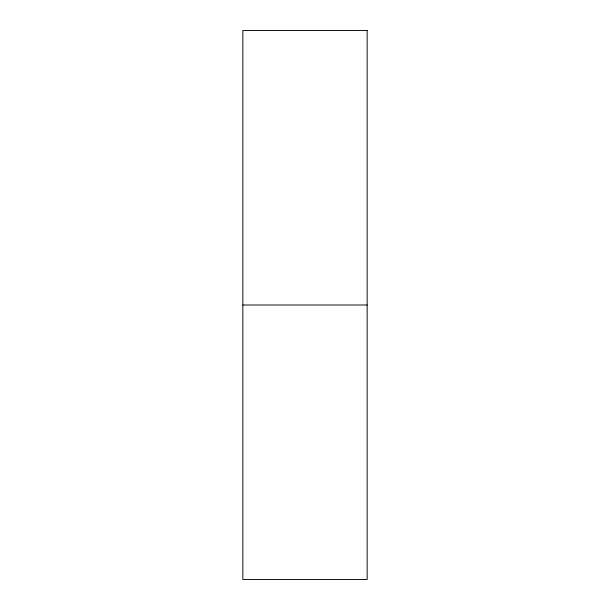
<?xml version="1.0" encoding="UTF-8"?>
<svg xmlns="http://www.w3.org/2000/svg" width="610" height="610" viewBox="0 0 610 610"><rect width="100%" height="100%" fill="white"/><g stroke="black" fill="none" stroke-linecap="round" stroke-linejoin="round"><path stroke-width="0.91" d="M242.849 305L367.151 305M367.151 30.5L242.849 30.5L242.849 579.5L367.151 579.5L367.151 30.5"/></g></svg>
